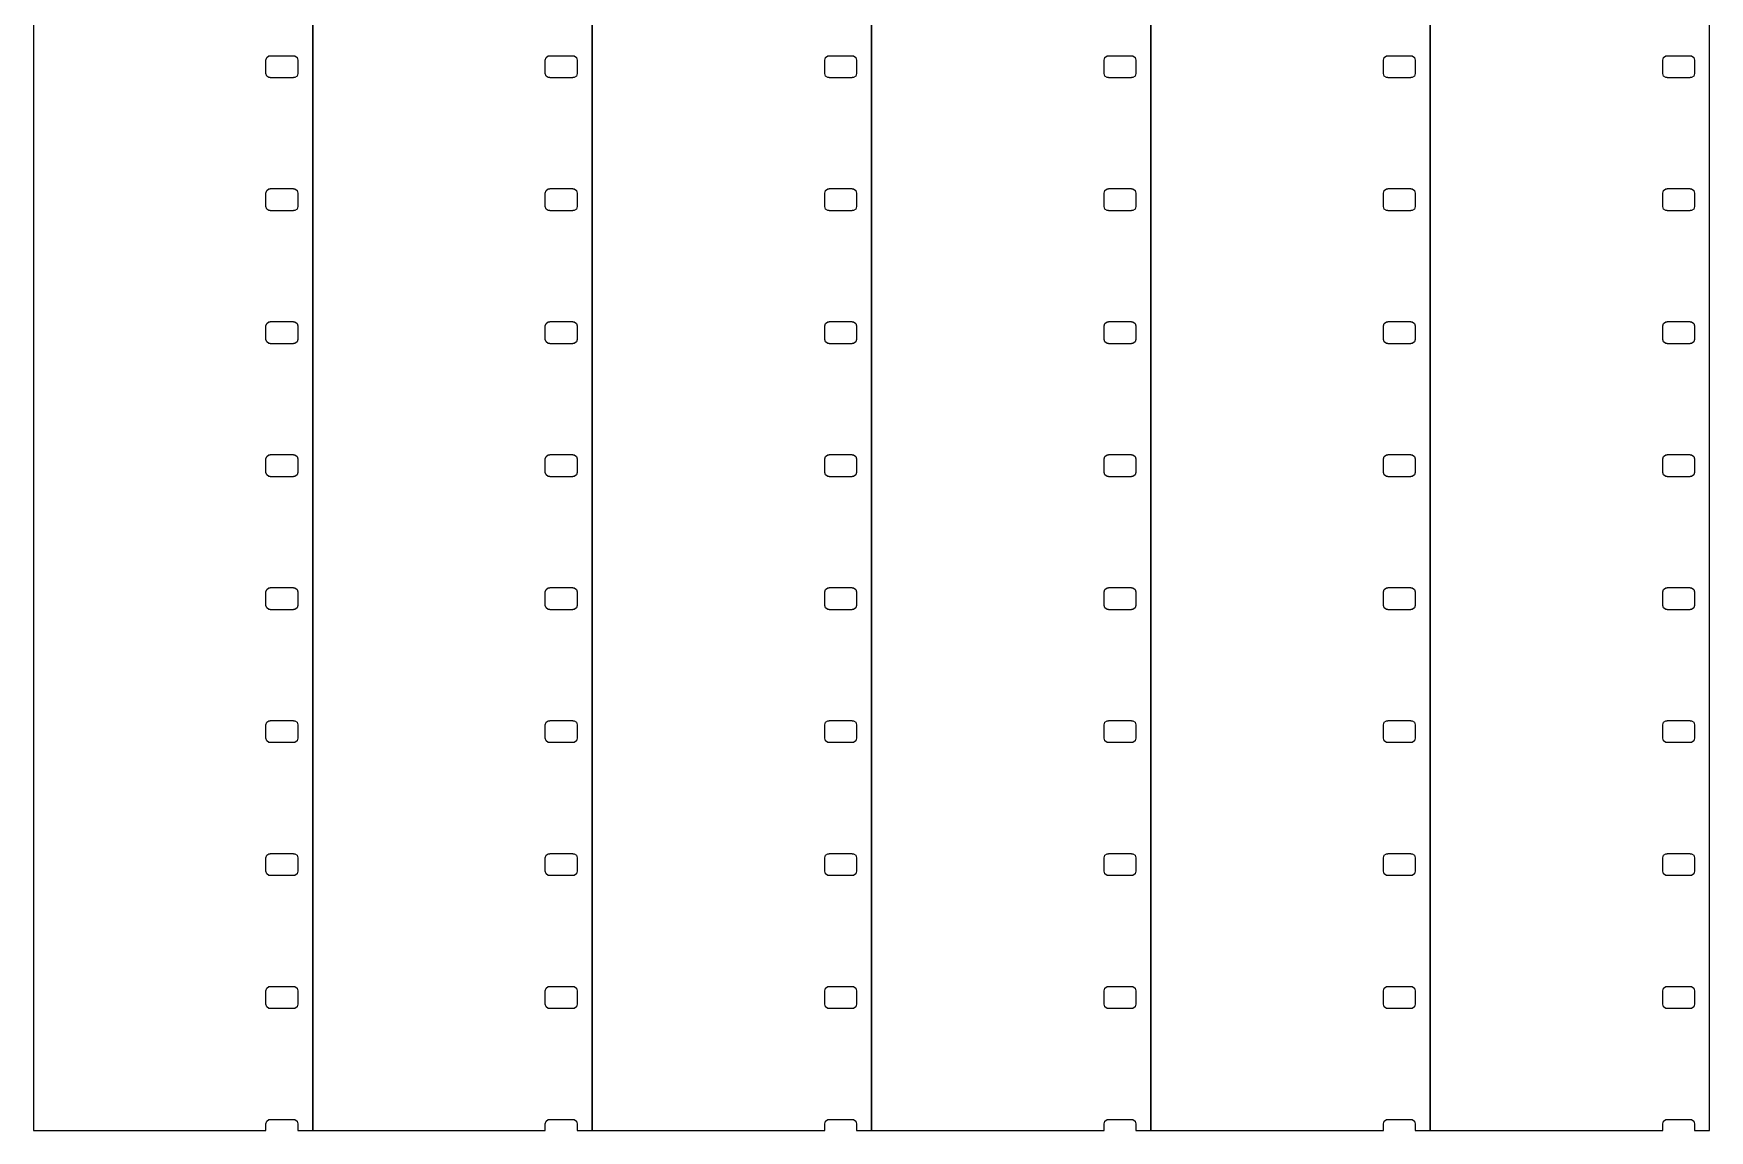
# Model space of a CAD drawing. Header units: metres. Extents: x -8 to 184, y -126 to 126.
# Drawn here: x -8 to 88, y -125.7 to -62.9 of the extents above; entities that cross this region are included whole.
import ezdxf

# ---------------------------------------------------------------- set-up
doc = ezdxf.new("R2010")
doc.units = ezdxf.units.M

msp = doc.modelspace()

# ---------------------------------------------------------------- linework, layer by layer
for p, q in [((-8, 125.73), (-8, -125.73)), ((8, -125.73), (8, 125.73)), ((8.00999, 125.73), (8.00999, -125.73)), ((24.01, -125.73), (24.01, 125.73)), ((24.02, 125.73), (24.02, -125.73)), ((40.02, -125.73), (40.02, 125.73)), ((40.03, 125.73), (40.03, -125.73)), ((56.03, -125.73), (56.03, 125.73)), ((56.04, 125.73), (56.04, -125.73)), ((72.04, -125.73), (72.04, 125.73)), ((72.05, 125.73), (72.05, -125.73)), ((88.05, -125.73), (88.05, 125.73)), ((5.321, -64.385), (5.36874, -64.2381)), ((5.36874, -64.2381), (5.49374, -64.1472)), ((5.49374, -64.1472), (5.571, -64.1472)), ((5.571, -64.1472), (5.571, -64.135)), ((5.571, -64.135), (6.89999, -64.135)), ((6.89999, -64.135), (6.89999, -64.1472)), ((6.89999, -64.1472), (6.97725, -64.1472)), ((6.97725, -64.1472), (7.10225, -64.2381)), ((7.10225, -64.2381), (7.14999, -64.385)), ((21.331, -64.385), (21.3787, -64.2381)), ((21.3787, -64.2381), (21.5037, -64.1472)), ((21.5037, -64.1472), (21.581, -64.1472)), ((21.581, -64.1472), (21.581, -64.135)), ((21.581, -64.135), (22.91, -64.135)), ((22.91, -64.135), (22.91, -64.1472)), ((22.91, -64.1472), (22.9872, -64.1472)), ((22.9872, -64.1472), (23.1122, -64.2381)), ((23.1122, -64.2381), (23.16, -64.385)), ((37.341, -64.385), (37.3887, -64.2381)), ((37.3887, -64.2381), (37.5137, -64.1472)), ((37.5137, -64.1472), (37.591, -64.1472)), ((37.591, -64.1472), (37.591, -64.135)), ((37.591, -64.135), (38.92, -64.135)), ((38.92, -64.135), (38.92, -64.1472)), ((38.92, -64.1472), (38.9973, -64.1472)), ((38.9973, -64.1472), (39.1223, -64.2381)), ((39.1223, -64.2381), (39.17, -64.385)), ((53.351, -64.385), (53.3987, -64.2381)), ((53.3987, -64.2381), (53.5237, -64.1472)), ((53.5237, -64.1472), (53.601, -64.1472)), ((53.601, -64.1472), (53.601, -64.135)), ((53.601, -64.135), (54.93, -64.135)), ((54.93, -64.135), (54.93, -64.1472)), ((54.93, -64.1472), (55.0072, -64.1472)), ((55.0072, -64.1472), (55.1322, -64.2381)), ((55.1322, -64.2381), (55.18, -64.385)), ((69.361, -64.385), (69.4087, -64.2381)), ((69.4087, -64.2381), (69.5337, -64.1472)), ((69.5337, -64.1472), (69.611, -64.1472)), ((69.611, -64.1472), (69.611, -64.135)), ((69.611, -64.135), (70.94, -64.135)), ((70.94, -64.135), (70.94, -64.1472)), ((70.94, -64.1472), (71.0172, -64.1472)), ((71.0172, -64.1472), (71.1422, -64.2381)), ((71.1422, -64.2381), (71.19, -64.385)), ((85.371, -64.385), (85.4187, -64.2381)), ((85.4187, -64.2381), (85.5437, -64.1472)), ((85.5437, -64.1472), (85.621, -64.1472)), ((85.621, -64.1472), (85.621, -64.135)), ((85.621, -64.135), (86.95, -64.135)), ((86.95, -64.135), (86.95, -64.1472)), ((86.95, -64.1472), (87.0273, -64.1472)), ((87.0273, -64.1472), (87.1523, -64.2381)), ((87.1523, -64.2381), (87.2, -64.385)), ((5.321, -65.155), (5.321, -64.385)), ((5.36874, -65.3019), (5.321, -65.155)), ((5.49374, -65.3928), (5.36874, -65.3019)), ((7.10225, -65.3019), (6.97725, -65.3928)), ((7.14999, -65.155), (7.10225, -65.3019)), ((7.14999, -64.385), (7.14999, -65.155)), ((21.331, -65.155), (21.331, -64.385)), ((21.3787, -65.3019), (21.331, -65.155)), ((21.5037, -65.3928), (21.3787, -65.3019)), ((23.1122, -65.3019), (22.9872, -65.3928)), ((23.16, -65.155), (23.1122, -65.3019)), ((23.16, -64.385), (23.16, -65.155)), ((37.341, -65.155), (37.341, -64.385)), ((37.3887, -65.3019), (37.341, -65.155)), ((37.5137, -65.3928), (37.3887, -65.3019)), ((39.1223, -65.3019), (38.9973, -65.3928)), ((39.17, -65.155), (39.1223, -65.3019)), ((39.17, -64.385), (39.17, -65.155)), ((53.351, -65.155), (53.351, -64.385)), ((53.3987, -65.3019), (53.351, -65.155)), ((53.5237, -65.3928), (53.3987, -65.3019)), ((55.1322, -65.3019), (55.0072, -65.3928)), ((55.18, -65.155), (55.1322, -65.3019)), ((55.18, -64.385), (55.18, -65.155)), ((69.361, -65.155), (69.361, -64.385)), ((69.4087, -65.3019), (69.361, -65.155)), ((69.5337, -65.3928), (69.4087, -65.3019)), ((71.1422, -65.3019), (71.0172, -65.3928)), ((71.19, -65.155), (71.1422, -65.3019)), ((71.19, -64.385), (71.19, -65.155)), ((85.371, -65.155), (85.371, -64.385)), ((85.4187, -65.3019), (85.371, -65.155)), ((85.5437, -65.3928), (85.4187, -65.3019)), ((87.1523, -65.3019), (87.0273, -65.3928)), ((87.2, -65.155), (87.1523, -65.3019)), ((87.2, -64.385), (87.2, -65.155)), ((5.571, -65.3928), (5.49374, -65.3928)), ((5.571, -65.405), (5.571, -65.3928)), ((6.89999, -65.405), (5.571, -65.405)), ((6.97725, -65.3928), (6.89999, -65.3928)), ((6.89999, -65.3928), (6.89999, -65.405)), ((21.581, -65.3928), (21.5037, -65.3928)), ((21.581, -65.405), (21.581, -65.3928)), ((22.91, -65.405), (21.581, -65.405)), ((22.9872, -65.3928), (22.91, -65.3928)), ((22.91, -65.3928), (22.91, -65.405)), ((37.591, -65.3928), (37.5137, -65.3928)), ((37.591, -65.405), (37.591, -65.3928)), ((38.92, -65.405), (37.591, -65.405)), ((38.9973, -65.3928), (38.92, -65.3928)), ((38.92, -65.3928), (38.92, -65.405)), ((53.601, -65.3928), (53.5237, -65.3928)), ((53.601, -65.405), (53.601, -65.3928)), ((54.93, -65.405), (53.601, -65.405)), ((55.0072, -65.3928), (54.93, -65.3928)), ((54.93, -65.3928), (54.93, -65.405)), ((69.611, -65.3928), (69.5337, -65.3928)), ((69.611, -65.405), (69.611, -65.3928)), ((70.94, -65.405), (69.611, -65.405)), ((71.0172, -65.3928), (70.94, -65.3928)), ((70.94, -65.3928), (70.94, -65.405)), ((85.621, -65.3928), (85.5437, -65.3928)), ((85.621, -65.405), (85.621, -65.3928)), ((86.95, -65.405), (85.621, -65.405)), ((87.0273, -65.3928), (86.95, -65.3928)), ((86.95, -65.3928), (86.95, -65.405)), ((5.321, -72.005), (5.36874, -71.858)), ((5.321, -72.775), (5.321, -72.005)), ((5.36874, -71.858), (5.49374, -71.7672)), ((5.49374, -71.7672), (5.571, -71.7672)), ((5.571, -71.7672), (5.571, -71.755)), ((5.571, -71.755), (6.89999, -71.755)), ((6.89999, -71.755), (6.89999, -71.7672)), ((6.89999, -71.7672), (6.97725, -71.7672)), ((6.97725, -71.7672), (7.10225, -71.858)), ((7.10225, -71.858), (7.14999, -72.005)), ((7.14999, -72.005), (7.14999, -72.775)), ((21.331, -72.005), (21.3787, -71.858)), ((21.331, -72.775), (21.331, -72.005)), ((21.3787, -71.858), (21.5037, -71.7672)), ((21.5037, -71.7672), (21.581, -71.7672)), ((21.581, -71.7672), (21.581, -71.755)), ((21.581, -71.755), (22.91, -71.755)), ((22.91, -71.755), (22.91, -71.7672)), ((22.91, -71.7672), (22.9872, -71.7672)), ((22.9872, -71.7672), (23.1122, -71.858)), ((23.1122, -71.858), (23.16, -72.005)), ((23.16, -72.005), (23.16, -72.775)), ((37.341, -72.005), (37.3887, -71.858)), ((37.341, -72.775), (37.341, -72.005)), ((37.3887, -71.858), (37.5137, -71.7672)), ((37.5137, -71.7672), (37.591, -71.7672)), ((37.591, -71.7672), (37.591, -71.755)), ((37.591, -71.755), (38.92, -71.755)), ((38.92, -71.755), (38.92, -71.7672)), ((38.92, -71.7672), (38.9973, -71.7672)), ((38.9973, -71.7672), (39.1223, -71.858)), ((39.1223, -71.858), (39.17, -72.005)), ((39.17, -72.005), (39.17, -72.775)), ((53.351, -72.005), (53.3987, -71.858)), ((53.351, -72.775), (53.351, -72.005)), ((53.3987, -71.858), (53.5237, -71.7672)), ((53.5237, -71.7672), (53.601, -71.7672)), ((53.601, -71.7672), (53.601, -71.755)), ((53.601, -71.755), (54.93, -71.755)), ((54.93, -71.755), (54.93, -71.7672)), ((54.93, -71.7672), (55.0072, -71.7672)), ((55.0072, -71.7672), (55.1322, -71.858)), ((55.1322, -71.858), (55.18, -72.005)), ((55.18, -72.005), (55.18, -72.775)), ((69.361, -72.005), (69.4087, -71.858)), ((69.361, -72.775), (69.361, -72.005)), ((69.4087, -71.858), (69.5337, -71.7672)), ((69.5337, -71.7672), (69.611, -71.7672)), ((69.611, -71.7672), (69.611, -71.755)), ((69.611, -71.755), (70.94, -71.755)), ((70.94, -71.755), (70.94, -71.7672)), ((70.94, -71.7672), (71.0172, -71.7672)), ((71.0172, -71.7672), (71.1422, -71.858)), ((71.1422, -71.858), (71.19, -72.005)), ((71.19, -72.005), (71.19, -72.775)), ((85.371, -72.005), (85.4187, -71.858)), ((85.371, -72.775), (85.371, -72.005)), ((85.4187, -71.858), (85.5437, -71.7672)), ((85.5437, -71.7672), (85.621, -71.7672)), ((85.621, -71.7672), (85.621, -71.755)), ((85.621, -71.755), (86.95, -71.755)), ((86.95, -71.755), (86.95, -71.7672)), ((86.95, -71.7672), (87.0273, -71.7672)), ((87.0273, -71.7672), (87.1523, -71.858)), ((87.1523, -71.858), (87.2, -72.005)), ((87.2, -72.005), (87.2, -72.775)), ((5.36874, -72.9219), (5.321, -72.775)), ((5.49374, -73.0128), (5.36874, -72.9219)), ((7.10225, -72.9219), (6.97725, -73.0128)), ((7.14999, -72.775), (7.10225, -72.9219)), ((21.3787, -72.9219), (21.331, -72.775)), ((21.5037, -73.0128), (21.3787, -72.9219)), ((23.1122, -72.9219), (22.9872, -73.0128)), ((23.16, -72.775), (23.1122, -72.9219)), ((37.3887, -72.9219), (37.341, -72.775)), ((37.5137, -73.0128), (37.3887, -72.9219)), ((39.1223, -72.9219), (38.9973, -73.0128)), ((39.17, -72.775), (39.1223, -72.9219)), ((53.3987, -72.9219), (53.351, -72.775)), ((53.5237, -73.0128), (53.3987, -72.9219)), ((55.1322, -72.9219), (55.0072, -73.0128)), ((55.18, -72.775), (55.1322, -72.9219)), ((69.4087, -72.9219), (69.361, -72.775)), ((69.5337, -73.0128), (69.4087, -72.9219)), ((71.1422, -72.9219), (71.0172, -73.0128)), ((71.19, -72.775), (71.1422, -72.9219)), ((85.4187, -72.9219), (85.371, -72.775)), ((85.5437, -73.0128), (85.4187, -72.9219)), ((87.1523, -72.9219), (87.0273, -73.0128)), ((87.2, -72.775), (87.1523, -72.9219)), ((5.571, -73.0128), (5.49374, -73.0128)), ((5.571, -73.025), (5.571, -73.0128)), ((6.89999, -73.025), (5.571, -73.025)), ((6.97725, -73.0128), (6.89999, -73.0128)), ((6.89999, -73.0128), (6.89999, -73.025)), ((21.581, -73.0128), (21.5037, -73.0128)), ((21.581, -73.025), (21.581, -73.0128)), ((22.91, -73.025), (21.581, -73.025)), ((22.9872, -73.0128), (22.91, -73.0128)), ((22.91, -73.0128), (22.91, -73.025)), ((37.591, -73.0128), (37.5137, -73.0128)), ((37.591, -73.025), (37.591, -73.0128)), ((38.92, -73.025), (37.591, -73.025)), ((38.9973, -73.0128), (38.92, -73.0128)), ((38.92, -73.0128), (38.92, -73.025)), ((53.601, -73.0128), (53.5237, -73.0128)), ((53.601, -73.025), (53.601, -73.0128)), ((54.93, -73.025), (53.601, -73.025)), ((55.0072, -73.0128), (54.93, -73.0128)), ((54.93, -73.0128), (54.93, -73.025)), ((69.611, -73.0128), (69.5337, -73.0128)), ((69.611, -73.025), (69.611, -73.0128)), ((70.94, -73.025), (69.611, -73.025)), ((71.0172, -73.0128), (70.94, -73.0128)), ((70.94, -73.0128), (70.94, -73.025)), ((85.621, -73.0128), (85.5437, -73.0128)), ((85.621, -73.025), (85.621, -73.0128)), ((86.95, -73.025), (85.621, -73.025)), ((87.0273, -73.0128), (86.95, -73.0128)), ((86.95, -73.0128), (86.95, -73.025)), ((5.321, -79.625), (5.36874, -79.478)), ((5.321, -80.395), (5.321, -79.625)), ((5.36874, -79.478), (5.49374, -79.3872)), ((5.49374, -79.3872), (5.571, -79.3872)), ((5.571, -79.3872), (5.571, -79.375)), ((5.571, -79.375), (6.89999, -79.375)), ((6.89999, -79.375), (6.89999, -79.3872)), ((6.89999, -79.3872), (6.97725, -79.3872)), ((6.97725, -79.3872), (7.10225, -79.478)), ((7.10225, -79.478), (7.14999, -79.625)), ((7.14999, -79.625), (7.14999, -80.395)), ((21.331, -79.625), (21.3787, -79.478)), ((21.331, -80.395), (21.331, -79.625)), ((21.3787, -79.478), (21.5037, -79.3872)), ((21.5037, -79.3872), (21.581, -79.3872)), ((21.581, -79.3872), (21.581, -79.375)), ((21.581, -79.375), (22.91, -79.375)), ((22.91, -79.375), (22.91, -79.3872)), ((22.91, -79.3872), (22.9872, -79.3872)), ((22.9872, -79.3872), (23.1122, -79.478)), ((23.1122, -79.478), (23.16, -79.625)), ((23.16, -79.625), (23.16, -80.395)), ((37.341, -79.625), (37.3887, -79.478)), ((37.341, -80.395), (37.341, -79.625)), ((37.3887, -79.478), (37.5137, -79.3872)), ((37.5137, -79.3872), (37.591, -79.3872)), ((37.591, -79.3872), (37.591, -79.375)), ((37.591, -79.375), (38.92, -79.375)), ((38.92, -79.375), (38.92, -79.3872)), ((38.92, -79.3872), (38.9973, -79.3872)), ((38.9973, -79.3872), (39.1223, -79.478)), ((39.1223, -79.478), (39.17, -79.625)), ((39.17, -79.625), (39.17, -80.395)), ((53.351, -79.625), (53.3987, -79.478)), ((53.351, -80.395), (53.351, -79.625)), ((53.3987, -79.478), (53.5237, -79.3872)), ((53.5237, -79.3872), (53.601, -79.3872)), ((53.601, -79.3872), (53.601, -79.375)), ((53.601, -79.375), (54.93, -79.375)), ((54.93, -79.375), (54.93, -79.3872)), ((54.93, -79.3872), (55.0072, -79.3872)), ((55.0072, -79.3872), (55.1322, -79.478)), ((55.1322, -79.478), (55.18, -79.625)), ((55.18, -79.625), (55.18, -80.395)), ((69.361, -79.625), (69.4087, -79.478)), ((69.361, -80.395), (69.361, -79.625)), ((69.4087, -79.478), (69.5337, -79.3872)), ((69.5337, -79.3872), (69.611, -79.3872)), ((69.611, -79.3872), (69.611, -79.375)), ((69.611, -79.375), (70.94, -79.375)), ((70.94, -79.375), (70.94, -79.3872)), ((70.94, -79.3872), (71.0172, -79.3872)), ((71.0172, -79.3872), (71.1422, -79.478)), ((71.1422, -79.478), (71.19, -79.625)), ((71.19, -79.625), (71.19, -80.395)), ((85.371, -79.625), (85.4187, -79.478)), ((85.371, -80.395), (85.371, -79.625)), ((85.4187, -79.478), (85.5437, -79.3872)), ((85.5437, -79.3872), (85.621, -79.3872)), ((85.621, -79.3872), (85.621, -79.375)), ((85.621, -79.375), (86.95, -79.375)), ((86.95, -79.375), (86.95, -79.3872)), ((86.95, -79.3872), (87.0273, -79.3872)), ((87.0273, -79.3872), (87.1523, -79.478)), ((87.1523, -79.478), (87.2, -79.625)), ((87.2, -79.625), (87.2, -80.395)), ((5.36874, -80.5419), (5.321, -80.395)), ((5.49374, -80.6328), (5.36874, -80.5419)), ((5.571, -80.6328), (5.49374, -80.6328)), ((5.571, -80.645), (5.571, -80.6328)), ((6.89999, -80.645), (5.571, -80.645)), ((6.97725, -80.6328), (6.89999, -80.6328)), ((6.89999, -80.6328), (6.89999, -80.645)), ((7.10225, -80.5419), (6.97725, -80.6328)), ((7.14999, -80.395), (7.10225, -80.5419)), ((21.3787, -80.5419), (21.331, -80.395)), ((21.5037, -80.6328), (21.3787, -80.5419)), ((21.581, -80.6328), (21.5037, -80.6328)), ((21.581, -80.645), (21.581, -80.6328)), ((22.91, -80.645), (21.581, -80.645)), ((22.9872, -80.6328), (22.91, -80.6328)), ((22.91, -80.6328), (22.91, -80.645)), ((23.1122, -80.5419), (22.9872, -80.6328)), ((23.16, -80.395), (23.1122, -80.5419)), ((37.3887, -80.5419), (37.341, -80.395)), ((37.5137, -80.6328), (37.3887, -80.5419)), ((37.591, -80.6328), (37.5137, -80.6328)), ((37.591, -80.645), (37.591, -80.6328)), ((38.92, -80.645), (37.591, -80.645)), ((38.9973, -80.6328), (38.92, -80.6328)), ((38.92, -80.6328), (38.92, -80.645)), ((39.1223, -80.5419), (38.9973, -80.6328)), ((39.17, -80.395), (39.1223, -80.5419)), ((53.3987, -80.5419), (53.351, -80.395)), ((53.5237, -80.6328), (53.3987, -80.5419)), ((53.601, -80.6328), (53.5237, -80.6328)), ((53.601, -80.645), (53.601, -80.6328)), ((54.93, -80.645), (53.601, -80.645)), ((55.0072, -80.6328), (54.93, -80.6328)), ((54.93, -80.6328), (54.93, -80.645)), ((55.1322, -80.5419), (55.0072, -80.6328)), ((55.18, -80.395), (55.1322, -80.5419)), ((69.4087, -80.5419), (69.361, -80.395)), ((69.5337, -80.6328), (69.4087, -80.5419)), ((69.611, -80.6328), (69.5337, -80.6328)), ((69.611, -80.645), (69.611, -80.6328)), ((70.94, -80.645), (69.611, -80.645)), ((71.0172, -80.6328), (70.94, -80.6328)), ((70.94, -80.6328), (70.94, -80.645)), ((71.1422, -80.5419), (71.0172, -80.6328)), ((71.19, -80.395), (71.1422, -80.5419)), ((85.4187, -80.5419), (85.371, -80.395)), ((85.5437, -80.6328), (85.4187, -80.5419)), ((85.621, -80.6328), (85.5437, -80.6328)), ((85.621, -80.645), (85.621, -80.6328)), ((86.95, -80.645), (85.621, -80.645)), ((87.0273, -80.6328), (86.95, -80.6328)), ((86.95, -80.6328), (86.95, -80.645)), ((87.1523, -80.5419), (87.0273, -80.6328)), ((87.2, -80.395), (87.1523, -80.5419)), ((5.321, -87.245), (5.36874, -87.0981)), ((5.321, -88.015), (5.321, -87.245)), ((5.36874, -87.0981), (5.49374, -87.0072)), ((5.49374, -87.0072), (5.571, -87.0072)), ((5.571, -87.0072), (5.571, -86.995)), ((5.571, -86.995), (6.89999, -86.995)), ((6.89999, -86.995), (6.89999, -87.0072)), ((6.89999, -87.0072), (6.97725, -87.0072)), ((6.97725, -87.0072), (7.10225, -87.0981)), ((7.10225, -87.0981), (7.14999, -87.245)), ((7.14999, -87.245), (7.14999, -88.015)), ((21.331, -87.245), (21.3787, -87.0981)), ((21.331, -88.015), (21.331, -87.245)), ((21.3787, -87.0981), (21.5037, -87.0072)), ((21.5037, -87.0072), (21.581, -87.0072)), ((21.581, -87.0072), (21.581, -86.995)), ((21.581, -86.995), (22.91, -86.995)), ((22.91, -86.995), (22.91, -87.0072)), ((22.91, -87.0072), (22.9872, -87.0072)), ((22.9872, -87.0072), (23.1122, -87.0981)), ((23.1122, -87.0981), (23.16, -87.245)), ((23.16, -87.245), (23.16, -88.015)), ((37.341, -87.245), (37.3887, -87.0981)), ((37.341, -88.015), (37.341, -87.245)), ((37.3887, -87.0981), (37.5137, -87.0072)), ((37.5137, -87.0072), (37.591, -87.0072)), ((37.591, -87.0072), (37.591, -86.995)), ((37.591, -86.995), (38.92, -86.995)), ((38.92, -86.995), (38.92, -87.0072)), ((38.92, -87.0072), (38.9973, -87.0072)), ((38.9973, -87.0072), (39.1223, -87.0981)), ((39.1223, -87.0981), (39.17, -87.245)), ((39.17, -87.245), (39.17, -88.015)), ((53.351, -87.245), (53.3987, -87.0981)), ((53.351, -88.015), (53.351, -87.245)), ((53.3987, -87.0981), (53.5237, -87.0072)), ((53.5237, -87.0072), (53.601, -87.0072)), ((53.601, -87.0072), (53.601, -86.995)), ((53.601, -86.995), (54.93, -86.995)), ((54.93, -86.995), (54.93, -87.0072)), ((54.93, -87.0072), (55.0072, -87.0072)), ((55.0072, -87.0072), (55.1322, -87.0981)), ((55.1322, -87.0981), (55.18, -87.245)), ((55.18, -87.245), (55.18, -88.015)), ((69.361, -87.245), (69.4087, -87.0981)), ((69.361, -88.015), (69.361, -87.245)), ((69.4087, -87.0981), (69.5337, -87.0072)), ((69.5337, -87.0072), (69.611, -87.0072)), ((69.611, -87.0072), (69.611, -86.995)), ((69.611, -86.995), (70.94, -86.995)), ((70.94, -86.995), (70.94, -87.0072)), ((70.94, -87.0072), (71.0172, -87.0072)), ((71.0172, -87.0072), (71.1422, -87.0981)), ((71.1422, -87.0981), (71.19, -87.245)), ((71.19, -87.245), (71.19, -88.015)), ((85.371, -87.245), (85.4187, -87.0981)), ((85.371, -88.015), (85.371, -87.245)), ((85.4187, -87.0981), (85.5437, -87.0072)), ((85.5437, -87.0072), (85.621, -87.0072)), ((85.621, -87.0072), (85.621, -86.995)), ((85.621, -86.995), (86.95, -86.995)), ((86.95, -86.995), (86.95, -87.0072)), ((86.95, -87.0072), (87.0273, -87.0072)), ((87.0273, -87.0072), (87.1523, -87.0981)), ((87.1523, -87.0981), (87.2, -87.245)), ((87.2, -87.245), (87.2, -88.015)), ((5.36874, -88.1619), (5.321, -88.015)), ((5.49374, -88.2528), (5.36874, -88.1619)), ((5.571, -88.2528), (5.49374, -88.2528)), ((5.571, -88.265), (5.571, -88.2528)), ((6.89999, -88.265), (5.571, -88.265)), ((6.97725, -88.2528), (6.89999, -88.2528)), ((6.89999, -88.2528), (6.89999, -88.265)), ((7.10225, -88.1619), (6.97725, -88.2528)), ((7.14999, -88.015), (7.10225, -88.1619)), ((21.3787, -88.1619), (21.331, -88.015)), ((21.5037, -88.2528), (21.3787, -88.1619)), ((21.581, -88.2528), (21.5037, -88.2528)), ((21.581, -88.265), (21.581, -88.2528)), ((22.91, -88.265), (21.581, -88.265)), ((22.9872, -88.2528), (22.91, -88.2528)), ((22.91, -88.2528), (22.91, -88.265)), ((23.1122, -88.1619), (22.9872, -88.2528)), ((23.16, -88.015), (23.1122, -88.1619)), ((37.3887, -88.1619), (37.341, -88.015)), ((37.5137, -88.2528), (37.3887, -88.1619)), ((37.591, -88.2528), (37.5137, -88.2528)), ((37.591, -88.265), (37.591, -88.2528)), ((38.92, -88.265), (37.591, -88.265)), ((38.9973, -88.2528), (38.92, -88.2528)), ((38.92, -88.2528), (38.92, -88.265)), ((39.1223, -88.1619), (38.9973, -88.2528)), ((39.17, -88.015), (39.1223, -88.1619)), ((53.3987, -88.1619), (53.351, -88.015)), ((53.5237, -88.2528), (53.3987, -88.1619)), ((53.601, -88.2528), (53.5237, -88.2528)), ((53.601, -88.265), (53.601, -88.2528)), ((54.93, -88.265), (53.601, -88.265)), ((55.0072, -88.2528), (54.93, -88.2528)), ((54.93, -88.2528), (54.93, -88.265)), ((55.1322, -88.1619), (55.0072, -88.2528)), ((55.18, -88.015), (55.1322, -88.1619)), ((69.4087, -88.1619), (69.361, -88.015)), ((69.5337, -88.2528), (69.4087, -88.1619)), ((69.611, -88.2528), (69.5337, -88.2528)), ((69.611, -88.265), (69.611, -88.2528)), ((70.94, -88.265), (69.611, -88.265)), ((71.0172, -88.2528), (70.94, -88.2528)), ((70.94, -88.2528), (70.94, -88.265)), ((71.1422, -88.1619), (71.0172, -88.2528)), ((71.19, -88.015), (71.1422, -88.1619)), ((85.4187, -88.1619), (85.371, -88.015)), ((85.5437, -88.2528), (85.4187, -88.1619)), ((85.621, -88.2528), (85.5437, -88.2528)), ((85.621, -88.265), (85.621, -88.2528)), ((86.95, -88.265), (85.621, -88.265)), ((87.0273, -88.2528), (86.95, -88.2528)), ((86.95, -88.2528), (86.95, -88.265)), ((87.1523, -88.1619), (87.0273, -88.2528)), ((87.2, -88.015), (87.1523, -88.1619)), ((5.321, -94.865), (5.36874, -94.718)), ((5.321, -95.635), (5.321, -94.865)), ((5.36874, -94.718), (5.49374, -94.6272)), ((5.49374, -94.6272), (5.571, -94.6272)), ((5.571, -94.6272), (5.571, -94.615)), ((5.571, -94.615), (6.89999, -94.615)), ((6.89999, -94.615), (6.89999, -94.6272)), ((6.89999, -94.6272), (6.97725, -94.6272)), ((6.97725, -94.6272), (7.10225, -94.718)), ((7.10225, -94.718), (7.14999, -94.865)), ((7.14999, -94.865), (7.14999, -95.635)), ((21.331, -94.865), (21.3787, -94.718)), ((21.331, -95.635), (21.331, -94.865)), ((21.3787, -94.718), (21.5037, -94.6272)), ((21.5037, -94.6272), (21.581, -94.6272)), ((21.581, -94.6272), (21.581, -94.615)), ((21.581, -94.615), (22.91, -94.615)), ((22.91, -94.615), (22.91, -94.6272)), ((22.91, -94.6272), (22.9872, -94.6272)), ((22.9872, -94.6272), (23.1122, -94.718)), ((23.1122, -94.718), (23.16, -94.865)), ((23.16, -94.865), (23.16, -95.635)), ((37.341, -94.865), (37.3887, -94.718)), ((37.341, -95.635), (37.341, -94.865)), ((37.3887, -94.718), (37.5137, -94.6272)), ((37.5137, -94.6272), (37.591, -94.6272)), ((37.591, -94.6272), (37.591, -94.615)), ((37.591, -94.615), (38.92, -94.615)), ((38.92, -94.615), (38.92, -94.6272)), ((38.92, -94.6272), (38.9973, -94.6272)), ((38.9973, -94.6272), (39.1223, -94.718)), ((39.1223, -94.718), (39.17, -94.865)), ((39.17, -94.865), (39.17, -95.635)), ((53.351, -94.865), (53.3987, -94.718)), ((53.351, -95.635), (53.351, -94.865)), ((53.3987, -94.718), (53.5237, -94.6272)), ((53.5237, -94.6272), (53.601, -94.6272)), ((53.601, -94.6272), (53.601, -94.615)), ((53.601, -94.615), (54.93, -94.615)), ((54.93, -94.615), (54.93, -94.6272)), ((54.93, -94.6272), (55.0072, -94.6272)), ((55.0072, -94.6272), (55.1322, -94.718)), ((55.1322, -94.718), (55.18, -94.865)), ((55.18, -94.865), (55.18, -95.635)), ((69.361, -94.865), (69.4087, -94.718)), ((69.361, -95.635), (69.361, -94.865)), ((69.4087, -94.718), (69.5337, -94.6272)), ((69.5337, -94.6272), (69.611, -94.6272)), ((69.611, -94.6272), (69.611, -94.615)), ((69.611, -94.615), (70.94, -94.615)), ((70.94, -94.615), (70.94, -94.6272)), ((70.94, -94.6272), (71.0172, -94.6272)), ((71.0172, -94.6272), (71.1422, -94.718)), ((71.1422, -94.718), (71.19, -94.865)), ((71.19, -94.865), (71.19, -95.635)), ((85.371, -94.865), (85.4187, -94.718)), ((85.371, -95.635), (85.371, -94.865)), ((85.4187, -94.718), (85.5437, -94.6272)), ((85.5437, -94.6272), (85.621, -94.6272)), ((85.621, -94.6272), (85.621, -94.615)), ((85.621, -94.615), (86.95, -94.615)), ((86.95, -94.615), (86.95, -94.6272)), ((86.95, -94.6272), (87.0273, -94.6272)), ((87.0273, -94.6272), (87.1523, -94.718)), ((87.1523, -94.718), (87.2, -94.865)), ((87.2, -94.865), (87.2, -95.635)), ((5.36874, -95.7819), (5.321, -95.635)), ((5.49374, -95.8728), (5.36874, -95.7819)), ((5.571, -95.8728), (5.49374, -95.8728)), ((5.571, -95.885), (5.571, -95.8728)), ((6.89999, -95.885), (5.571, -95.885)), ((6.97725, -95.8728), (6.89999, -95.8728)), ((6.89999, -95.8728), (6.89999, -95.885)), ((7.10225, -95.7819), (6.97725, -95.8728)), ((7.14999, -95.635), (7.10225, -95.7819)), ((21.3787, -95.7819), (21.331, -95.635)), ((21.5037, -95.8728), (21.3787, -95.7819)), ((21.581, -95.8728), (21.5037, -95.8728)), ((21.581, -95.885), (21.581, -95.8728)), ((22.91, -95.885), (21.581, -95.885)), ((22.9872, -95.8728), (22.91, -95.8728)), ((22.91, -95.8728), (22.91, -95.885)), ((23.1122, -95.7819), (22.9872, -95.8728)), ((23.16, -95.635), (23.1122, -95.7819)), ((37.3887, -95.7819), (37.341, -95.635)), ((37.5137, -95.8728), (37.3887, -95.7819)), ((37.591, -95.8728), (37.5137, -95.8728)), ((37.591, -95.885), (37.591, -95.8728)), ((38.92, -95.885), (37.591, -95.885)), ((38.9973, -95.8728), (38.92, -95.8728)), ((38.92, -95.8728), (38.92, -95.885)), ((39.1223, -95.7819), (38.9973, -95.8728)), ((39.17, -95.635), (39.1223, -95.7819)), ((53.3987, -95.7819), (53.351, -95.635)), ((53.5237, -95.8728), (53.3987, -95.7819)), ((53.601, -95.8728), (53.5237, -95.8728)), ((53.601, -95.885), (53.601, -95.8728)), ((54.93, -95.885), (53.601, -95.885)), ((55.0072, -95.8728), (54.93, -95.8728)), ((54.93, -95.8728), (54.93, -95.885)), ((55.1322, -95.7819), (55.0072, -95.8728)), ((55.18, -95.635), (55.1322, -95.7819)), ((69.4087, -95.7819), (69.361, -95.635)), ((69.5337, -95.8728), (69.4087, -95.7819)), ((69.611, -95.8728), (69.5337, -95.8728)), ((69.611, -95.885), (69.611, -95.8728)), ((70.94, -95.885), (69.611, -95.885)), ((71.0172, -95.8728), (70.94, -95.8728)), ((70.94, -95.8728), (70.94, -95.885)), ((71.1422, -95.7819), (71.0172, -95.8728)), ((71.19, -95.635), (71.1422, -95.7819)), ((85.4187, -95.7819), (85.371, -95.635)), ((85.5437, -95.8728), (85.4187, -95.7819)), ((85.621, -95.8728), (85.5437, -95.8728)), ((85.621, -95.885), (85.621, -95.8728)), ((86.95, -95.885), (85.621, -95.885)), ((87.0273, -95.8728), (86.95, -95.8728)), ((86.95, -95.8728), (86.95, -95.885)), ((87.1523, -95.7819), (87.0273, -95.8728)), ((87.2, -95.635), (87.1523, -95.7819)), ((5.321, -102.485), (5.36874, -102.338)), ((5.321, -103.255), (5.321, -102.485)), ((5.36874, -102.338), (5.49374, -102.247)), ((5.49374, -102.247), (5.571, -102.247)), ((5.571, -102.247), (5.571, -102.235)), ((5.571, -102.235), (6.89999, -102.235)), ((6.89999, -102.235), (6.89999, -102.247)), ((6.89999, -102.247), (6.97725, -102.247)), ((6.97725, -102.247), (7.10225, -102.338)), ((7.10225, -102.338), (7.14999, -102.485)), ((7.14999, -102.485), (7.14999, -103.255)), ((21.331, -102.485), (21.3787, -102.338)), ((21.331, -103.255), (21.331, -102.485)), ((21.3787, -102.338), (21.5037, -102.247)), ((21.5037, -102.247), (21.581, -102.247)), ((21.581, -102.247), (21.581, -102.235)), ((21.581, -102.235), (22.91, -102.235)), ((22.91, -102.235), (22.91, -102.247)), ((22.91, -102.247), (22.9872, -102.247)), ((22.9872, -102.247), (23.1122, -102.338)), ((23.1122, -102.338), (23.16, -102.485)), ((23.16, -102.485), (23.16, -103.255)), ((37.341, -102.485), (37.3887, -102.338)), ((37.341, -103.255), (37.341, -102.485)), ((37.3887, -102.338), (37.5137, -102.247)), ((37.5137, -102.247), (37.591, -102.247)), ((37.591, -102.247), (37.591, -102.235)), ((37.591, -102.235), (38.92, -102.235)), ((38.92, -102.235), (38.92, -102.247)), ((38.92, -102.247), (38.9973, -102.247)), ((38.9973, -102.247), (39.1223, -102.338)), ((39.1223, -102.338), (39.17, -102.485)), ((39.17, -102.485), (39.17, -103.255)), ((53.351, -102.485), (53.3987, -102.338)), ((53.351, -103.255), (53.351, -102.485)), ((53.3987, -102.338), (53.5237, -102.247)), ((53.5237, -102.247), (53.601, -102.247)), ((53.601, -102.247), (53.601, -102.235)), ((53.601, -102.235), (54.93, -102.235)), ((54.93, -102.235), (54.93, -102.247)), ((54.93, -102.247), (55.0072, -102.247)), ((55.0072, -102.247), (55.1322, -102.338)), ((55.1322, -102.338), (55.18, -102.485)), ((55.18, -102.485), (55.18, -103.255)), ((69.361, -102.485), (69.4087, -102.338)), ((69.361, -103.255), (69.361, -102.485)), ((69.4087, -102.338), (69.5337, -102.247)), ((69.5337, -102.247), (69.611, -102.247)), ((69.611, -102.247), (69.611, -102.235)), ((69.611, -102.235), (70.94, -102.235)), ((70.94, -102.235), (70.94, -102.247)), ((70.94, -102.247), (71.0172, -102.247)), ((71.0172, -102.247), (71.1422, -102.338)), ((71.1422, -102.338), (71.19, -102.485)), ((71.19, -102.485), (71.19, -103.255)), ((85.371, -102.485), (85.4187, -102.338)), ((85.371, -103.255), (85.371, -102.485)), ((85.4187, -102.338), (85.5437, -102.247)), ((85.5437, -102.247), (85.621, -102.247)), ((85.621, -102.247), (85.621, -102.235)), ((85.621, -102.235), (86.95, -102.235)), ((86.95, -102.235), (86.95, -102.247)), ((86.95, -102.247), (87.0273, -102.247)), ((87.0273, -102.247), (87.1523, -102.338)), ((87.1523, -102.338), (87.2, -102.485)), ((87.2, -102.485), (87.2, -103.255)), ((5.36874, -103.402), (5.321, -103.255)), ((5.49374, -103.493), (5.36874, -103.402)), ((5.571, -103.493), (5.49374, -103.493)), ((5.571, -103.505), (5.571, -103.493)), ((6.89999, -103.505), (5.571, -103.505)), ((6.97725, -103.493), (6.89999, -103.493)), ((6.89999, -103.493), (6.89999, -103.505)), ((7.10225, -103.402), (6.97725, -103.493)), ((7.14999, -103.255), (7.10225, -103.402)), ((21.3787, -103.402), (21.331, -103.255)), ((21.5037, -103.493), (21.3787, -103.402)), ((21.581, -103.493), (21.5037, -103.493)), ((21.581, -103.505), (21.581, -103.493)), ((22.91, -103.505), (21.581, -103.505)), ((22.9872, -103.493), (22.91, -103.493)), ((22.91, -103.493), (22.91, -103.505)), ((23.1122, -103.402), (22.9872, -103.493)), ((23.16, -103.255), (23.1122, -103.402)), ((37.3887, -103.402), (37.341, -103.255)), ((37.5137, -103.493), (37.3887, -103.402)), ((37.591, -103.493), (37.5137, -103.493)), ((37.591, -103.505), (37.591, -103.493)), ((38.92, -103.505), (37.591, -103.505)), ((38.9973, -103.493), (38.92, -103.493)), ((38.92, -103.493), (38.92, -103.505)), ((39.1223, -103.402), (38.9973, -103.493)), ((39.17, -103.255), (39.1223, -103.402)), ((53.3987, -103.402), (53.351, -103.255)), ((53.5237, -103.493), (53.3987, -103.402)), ((53.601, -103.493), (53.5237, -103.493)), ((53.601, -103.505), (53.601, -103.493)), ((54.93, -103.505), (53.601, -103.505)), ((55.0072, -103.493), (54.93, -103.493)), ((54.93, -103.493), (54.93, -103.505)), ((55.1322, -103.402), (55.0072, -103.493)), ((55.18, -103.255), (55.1322, -103.402)), ((69.4087, -103.402), (69.361, -103.255)), ((69.5337, -103.493), (69.4087, -103.402)), ((69.611, -103.493), (69.5337, -103.493)), ((69.611, -103.505), (69.611, -103.493)), ((70.94, -103.505), (69.611, -103.505)), ((71.0172, -103.493), (70.94, -103.493)), ((70.94, -103.493), (70.94, -103.505)), ((71.1422, -103.402), (71.0172, -103.493)), ((71.19, -103.255), (71.1422, -103.402)), ((85.4187, -103.402), (85.371, -103.255)), ((85.5437, -103.493), (85.4187, -103.402)), ((85.621, -103.493), (85.5437, -103.493)), ((85.621, -103.505), (85.621, -103.493)), ((86.95, -103.505), (85.621, -103.505)), ((87.0273, -103.493), (86.95, -103.493)), ((86.95, -103.493), (86.95, -103.505)), ((87.1523, -103.402), (87.0273, -103.493)), ((87.2, -103.255), (87.1523, -103.402)), ((5.321, -110.105), (5.36874, -109.958)), ((5.321, -110.875), (5.321, -110.105)), ((5.36874, -109.958), (5.49374, -109.867)), ((5.49374, -109.867), (5.571, -109.867)), ((5.571, -109.867), (5.571, -109.855)), ((5.571, -109.855), (6.89999, -109.855)), ((6.89999, -109.855), (6.89999, -109.867)), ((6.89999, -109.867), (6.97725, -109.867)), ((6.97725, -109.867), (7.10225, -109.958)), ((7.10225, -109.958), (7.14999, -110.105)), ((7.14999, -110.105), (7.14999, -110.875)), ((21.331, -110.105), (21.3787, -109.958)), ((21.331, -110.875), (21.331, -110.105)), ((21.3787, -109.958), (21.5037, -109.867)), ((21.5037, -109.867), (21.581, -109.867)), ((21.581, -109.867), (21.581, -109.855)), ((21.581, -109.855), (22.91, -109.855)), ((22.91, -109.855), (22.91, -109.867)), ((22.91, -109.867), (22.9872, -109.867)), ((22.9872, -109.867), (23.1122, -109.958)), ((23.1122, -109.958), (23.16, -110.105)), ((23.16, -110.105), (23.16, -110.875)), ((37.341, -110.105), (37.3887, -109.958)), ((37.341, -110.875), (37.341, -110.105)), ((37.3887, -109.958), (37.5137, -109.867)), ((37.5137, -109.867), (37.591, -109.867)), ((37.591, -109.867), (37.591, -109.855)), ((37.591, -109.855), (38.92, -109.855)), ((38.92, -109.855), (38.92, -109.867)), ((38.92, -109.867), (38.9973, -109.867)), ((38.9973, -109.867), (39.1223, -109.958)), ((39.1223, -109.958), (39.17, -110.105)), ((39.17, -110.105), (39.17, -110.875)), ((53.351, -110.105), (53.3987, -109.958)), ((53.351, -110.875), (53.351, -110.105)), ((53.3987, -109.958), (53.5237, -109.867)), ((53.5237, -109.867), (53.601, -109.867)), ((53.601, -109.867), (53.601, -109.855)), ((53.601, -109.855), (54.93, -109.855)), ((54.93, -109.855), (54.93, -109.867)), ((54.93, -109.867), (55.0072, -109.867)), ((55.0072, -109.867), (55.1322, -109.958)), ((55.1322, -109.958), (55.18, -110.105)), ((55.18, -110.105), (55.18, -110.875)), ((69.361, -110.105), (69.4087, -109.958)), ((69.361, -110.875), (69.361, -110.105)), ((69.4087, -109.958), (69.5337, -109.867)), ((69.5337, -109.867), (69.611, -109.867)), ((69.611, -109.867), (69.611, -109.855)), ((69.611, -109.855), (70.94, -109.855)), ((70.94, -109.855), (70.94, -109.867)), ((70.94, -109.867), (71.0172, -109.867)), ((71.0172, -109.867), (71.1422, -109.958)), ((71.1422, -109.958), (71.19, -110.105)), ((71.19, -110.105), (71.19, -110.875)), ((85.371, -110.105), (85.4187, -109.958)), ((85.371, -110.875), (85.371, -110.105)), ((85.4187, -109.958), (85.5437, -109.867)), ((85.5437, -109.867), (85.621, -109.867)), ((85.621, -109.867), (85.621, -109.855)), ((85.621, -109.855), (86.95, -109.855)), ((86.95, -109.855), (86.95, -109.867)), ((86.95, -109.867), (87.0273, -109.867)), ((87.0273, -109.867), (87.1523, -109.958)), ((87.1523, -109.958), (87.2, -110.105)), ((87.2, -110.105), (87.2, -110.875)), ((5.36874, -111.022), (5.321, -110.875)), ((5.49374, -111.113), (5.36874, -111.022)), ((5.571, -111.113), (5.49374, -111.113)), ((5.571, -111.125), (5.571, -111.113)), ((6.89999, -111.125), (5.571, -111.125)), ((6.97725, -111.113), (6.89999, -111.113)), ((6.89999, -111.113), (6.89999, -111.125)), ((7.10225, -111.022), (6.97725, -111.113)), ((7.14999, -110.875), (7.10225, -111.022)), ((21.3787, -111.022), (21.331, -110.875)), ((21.5037, -111.113), (21.3787, -111.022)), ((21.581, -111.113), (21.5037, -111.113)), ((21.581, -111.125), (21.581, -111.113)), ((22.91, -111.125), (21.581, -111.125)), ((22.9872, -111.113), (22.91, -111.113)), ((22.91, -111.113), (22.91, -111.125)), ((23.1122, -111.022), (22.9872, -111.113)), ((23.16, -110.875), (23.1122, -111.022)), ((37.3887, -111.022), (37.341, -110.875)), ((37.5137, -111.113), (37.3887, -111.022)), ((37.591, -111.113), (37.5137, -111.113)), ((37.591, -111.125), (37.591, -111.113)), ((38.92, -111.125), (37.591, -111.125)), ((38.9973, -111.113), (38.92, -111.113)), ((38.92, -111.113), (38.92, -111.125)), ((39.1223, -111.022), (38.9973, -111.113)), ((39.17, -110.875), (39.1223, -111.022)), ((53.3987, -111.022), (53.351, -110.875)), ((53.5237, -111.113), (53.3987, -111.022)), ((53.601, -111.113), (53.5237, -111.113)), ((53.601, -111.125), (53.601, -111.113)), ((54.93, -111.125), (53.601, -111.125)), ((55.0072, -111.113), (54.93, -111.113)), ((54.93, -111.113), (54.93, -111.125)), ((55.1322, -111.022), (55.0072, -111.113)), ((55.18, -110.875), (55.1322, -111.022)), ((69.4087, -111.022), (69.361, -110.875)), ((69.5337, -111.113), (69.4087, -111.022)), ((69.611, -111.113), (69.5337, -111.113)), ((69.611, -111.125), (69.611, -111.113)), ((70.94, -111.125), (69.611, -111.125)), ((71.0172, -111.113), (70.94, -111.113)), ((70.94, -111.113), (70.94, -111.125)), ((71.1422, -111.022), (71.0172, -111.113)), ((71.19, -110.875), (71.1422, -111.022)), ((85.4187, -111.022), (85.371, -110.875)), ((85.5437, -111.113), (85.4187, -111.022)), ((85.621, -111.113), (85.5437, -111.113)), ((85.621, -111.125), (85.621, -111.113)), ((86.95, -111.125), (85.621, -111.125)), ((87.0273, -111.113), (86.95, -111.113)), ((86.95, -111.113), (86.95, -111.125)), ((87.1523, -111.022), (87.0273, -111.113)), ((87.2, -110.875), (87.1523, -111.022)), ((5.321, -117.725), (5.36874, -117.578)), ((5.321, -118.495), (5.321, -117.725)), ((5.36874, -117.578), (5.49374, -117.487)), ((5.49374, -117.487), (5.571, -117.487)), ((5.571, -117.487), (5.571, -117.475)), ((5.571, -117.475), (6.89999, -117.475)), ((6.89999, -117.475), (6.89999, -117.487)), ((6.89999, -117.487), (6.97725, -117.487)), ((6.97725, -117.487), (7.10225, -117.578)), ((7.10225, -117.578), (7.14999, -117.725)), ((7.14999, -117.725), (7.14999, -118.495)), ((21.331, -117.725), (21.3787, -117.578)), ((21.331, -118.495), (21.331, -117.725)), ((21.3787, -117.578), (21.5037, -117.487)), ((21.5037, -117.487), (21.581, -117.487)), ((21.581, -117.487), (21.581, -117.475)), ((21.581, -117.475), (22.91, -117.475)), ((22.91, -117.475), (22.91, -117.487)), ((22.91, -117.487), (22.9872, -117.487)), ((22.9872, -117.487), (23.1122, -117.578)), ((23.1122, -117.578), (23.16, -117.725)), ((23.16, -117.725), (23.16, -118.495)), ((37.341, -117.725), (37.3887, -117.578)), ((37.341, -118.495), (37.341, -117.725)), ((37.3887, -117.578), (37.5137, -117.487)), ((37.5137, -117.487), (37.591, -117.487)), ((37.591, -117.487), (37.591, -117.475)), ((37.591, -117.475), (38.92, -117.475)), ((38.92, -117.475), (38.92, -117.487)), ((38.92, -117.487), (38.9973, -117.487)), ((38.9973, -117.487), (39.1223, -117.578)), ((39.1223, -117.578), (39.17, -117.725)), ((39.17, -117.725), (39.17, -118.495)), ((53.351, -117.725), (53.3987, -117.578)), ((53.351, -118.495), (53.351, -117.725)), ((53.3987, -117.578), (53.5237, -117.487)), ((53.5237, -117.487), (53.601, -117.487)), ((53.601, -117.487), (53.601, -117.475)), ((53.601, -117.475), (54.93, -117.475)), ((54.93, -117.475), (54.93, -117.487)), ((54.93, -117.487), (55.0072, -117.487)), ((55.0072, -117.487), (55.1322, -117.578)), ((55.1322, -117.578), (55.18, -117.725)), ((55.18, -117.725), (55.18, -118.495)), ((69.361, -117.725), (69.4087, -117.578)), ((69.361, -118.495), (69.361, -117.725)), ((69.4087, -117.578), (69.5337, -117.487)), ((69.5337, -117.487), (69.611, -117.487)), ((69.611, -117.487), (69.611, -117.475)), ((69.611, -117.475), (70.94, -117.475)), ((70.94, -117.475), (70.94, -117.487)), ((70.94, -117.487), (71.0172, -117.487)), ((71.0172, -117.487), (71.1422, -117.578)), ((71.1422, -117.578), (71.19, -117.725)), ((71.19, -117.725), (71.19, -118.495)), ((85.371, -117.725), (85.4187, -117.578)), ((85.371, -118.495), (85.371, -117.725)), ((85.4187, -117.578), (85.5437, -117.487)), ((85.5437, -117.487), (85.621, -117.487)), ((85.621, -117.487), (85.621, -117.475)), ((85.621, -117.475), (86.95, -117.475)), ((86.95, -117.475), (86.95, -117.487)), ((86.95, -117.487), (87.0273, -117.487)), ((87.0273, -117.487), (87.1523, -117.578)), ((87.1523, -117.578), (87.2, -117.725)), ((87.2, -117.725), (87.2, -118.495)), ((5.36874, -118.642), (5.321, -118.495)), ((5.49374, -118.733), (5.36874, -118.642)), ((5.571, -118.733), (5.49374, -118.733)), ((5.571, -118.745), (5.571, -118.733)), ((6.89999, -118.745), (5.571, -118.745)), ((6.97725, -118.733), (6.89999, -118.733)), ((6.89999, -118.733), (6.89999, -118.745)), ((7.10225, -118.642), (6.97725, -118.733)), ((7.14999, -118.495), (7.10225, -118.642)), ((21.3787, -118.642), (21.331, -118.495)), ((21.5037, -118.733), (21.3787, -118.642)), ((21.581, -118.733), (21.5037, -118.733)), ((21.581, -118.745), (21.581, -118.733)), ((22.91, -118.745), (21.581, -118.745)), ((22.9872, -118.733), (22.91, -118.733)), ((22.91, -118.733), (22.91, -118.745)), ((23.1122, -118.642), (22.9872, -118.733)), ((23.16, -118.495), (23.1122, -118.642)), ((37.3887, -118.642), (37.341, -118.495)), ((37.5137, -118.733), (37.3887, -118.642)), ((37.591, -118.733), (37.5137, -118.733)), ((37.591, -118.745), (37.591, -118.733)), ((38.92, -118.745), (37.591, -118.745)), ((38.9973, -118.733), (38.92, -118.733)), ((38.92, -118.733), (38.92, -118.745)), ((39.1223, -118.642), (38.9973, -118.733)), ((39.17, -118.495), (39.1223, -118.642)), ((53.3987, -118.642), (53.351, -118.495)), ((53.5237, -118.733), (53.3987, -118.642)), ((53.601, -118.733), (53.5237, -118.733)), ((53.601, -118.745), (53.601, -118.733)), ((54.93, -118.745), (53.601, -118.745)), ((55.0072, -118.733), (54.93, -118.733)), ((54.93, -118.733), (54.93, -118.745)), ((55.1322, -118.642), (55.0072, -118.733)), ((55.18, -118.495), (55.1322, -118.642)), ((69.4087, -118.642), (69.361, -118.495)), ((69.5337, -118.733), (69.4087, -118.642)), ((69.611, -118.733), (69.5337, -118.733)), ((69.611, -118.745), (69.611, -118.733)), ((70.94, -118.745), (69.611, -118.745)), ((71.0172, -118.733), (70.94, -118.733)), ((70.94, -118.733), (70.94, -118.745)), ((71.1422, -118.642), (71.0172, -118.733)), ((71.19, -118.495), (71.1422, -118.642)), ((85.4187, -118.642), (85.371, -118.495)), ((85.5437, -118.733), (85.4187, -118.642)), ((85.621, -118.733), (85.5437, -118.733)), ((85.621, -118.745), (85.621, -118.733)), ((86.95, -118.745), (85.621, -118.745)), ((87.0273, -118.733), (86.95, -118.733)), ((86.95, -118.733), (86.95, -118.745)), ((87.1523, -118.642), (87.0273, -118.733)), ((87.2, -118.495), (87.1523, -118.642)), ((-8, -125.73), (5.321, -125.73)), ((5.321, -125.345), (5.36874, -125.198)), ((5.321, -125.73), (5.321, -125.345)), ((5.36874, -125.198), (5.49374, -125.107)), ((5.49374, -125.107), (5.571, -125.107)), ((5.571, -125.107), (5.571, -125.095)), ((5.571, -125.095), (6.89999, -125.095)), ((6.89999, -125.095), (6.89999, -125.107)), ((6.89999, -125.107), (6.97725, -125.107)), ((6.97725, -125.107), (7.10225, -125.198)), ((7.10225, -125.198), (7.14999, -125.345)), ((7.14999, -125.345), (7.14999, -125.73)), ((7.14999, -125.73), (8, -125.73)), ((8.00999, -125.73), (21.331, -125.73)), ((21.331, -125.345), (21.3787, -125.198)), ((21.331, -125.73), (21.331, -125.345)), ((21.3787, -125.198), (21.5037, -125.107)), ((21.5037, -125.107), (21.581, -125.107)), ((21.581, -125.107), (21.581, -125.095)), ((21.581, -125.095), (22.91, -125.095)), ((22.91, -125.095), (22.91, -125.107)), ((22.91, -125.107), (22.9872, -125.107)), ((22.9872, -125.107), (23.1122, -125.198)), ((23.1122, -125.198), (23.16, -125.345)), ((23.16, -125.345), (23.16, -125.73)), ((23.16, -125.73), (24.01, -125.73)), ((24.02, -125.73), (37.341, -125.73)), ((37.341, -125.345), (37.3887, -125.198)), ((37.341, -125.73), (37.341, -125.345)), ((37.3887, -125.198), (37.5137, -125.107)), ((37.5137, -125.107), (37.591, -125.107)), ((37.591, -125.107), (37.591, -125.095)), ((37.591, -125.095), (38.92, -125.095)), ((38.92, -125.095), (38.92, -125.107)), ((38.92, -125.107), (38.9973, -125.107)), ((38.9973, -125.107), (39.1223, -125.198)), ((39.1223, -125.198), (39.17, -125.345)), ((39.17, -125.345), (39.17, -125.73)), ((39.17, -125.73), (40.02, -125.73)), ((40.03, -125.73), (53.351, -125.73)), ((53.351, -125.345), (53.3987, -125.198)), ((53.351, -125.73), (53.351, -125.345)), ((53.3987, -125.198), (53.5237, -125.107)), ((53.5237, -125.107), (53.601, -125.107)), ((53.601, -125.107), (53.601, -125.095)), ((53.601, -125.095), (54.93, -125.095)), ((54.93, -125.095), (54.93, -125.107)), ((54.93, -125.107), (55.0072, -125.107)), ((55.0072, -125.107), (55.1322, -125.198)), ((55.1322, -125.198), (55.18, -125.345)), ((55.18, -125.345), (55.18, -125.73)), ((55.18, -125.73), (56.03, -125.73)), ((56.04, -125.73), (69.361, -125.73)), ((69.361, -125.345), (69.4087, -125.198)), ((69.361, -125.73), (69.361, -125.345)), ((69.4087, -125.198), (69.5337, -125.107)), ((69.5337, -125.107), (69.611, -125.107)), ((69.611, -125.107), (69.611, -125.095)), ((69.611, -125.095), (70.94, -125.095)), ((70.94, -125.095), (70.94, -125.107)), ((70.94, -125.107), (71.0172, -125.107)), ((71.0172, -125.107), (71.1422, -125.198)), ((71.1422, -125.198), (71.19, -125.345)), ((71.19, -125.345), (71.19, -125.73)), ((71.19, -125.73), (72.04, -125.73)), ((72.05, -125.73), (85.371, -125.73)), ((85.371, -125.345), (85.4187, -125.198)), ((85.371, -125.73), (85.371, -125.345)), ((85.4187, -125.198), (85.5437, -125.107)), ((85.5437, -125.107), (85.621, -125.107)), ((85.621, -125.107), (85.621, -125.095)), ((85.621, -125.095), (86.95, -125.095)), ((86.95, -125.095), (86.95, -125.107)), ((86.95, -125.107), (87.0273, -125.107)), ((87.0273, -125.107), (87.1523, -125.198)), ((87.1523, -125.198), (87.2, -125.345)), ((87.2, -125.345), (87.2, -125.73)), ((87.2, -125.73), (88.05, -125.73))]:
    msp.add_line(p, q)

doc.saveas('drawing.dxf')
